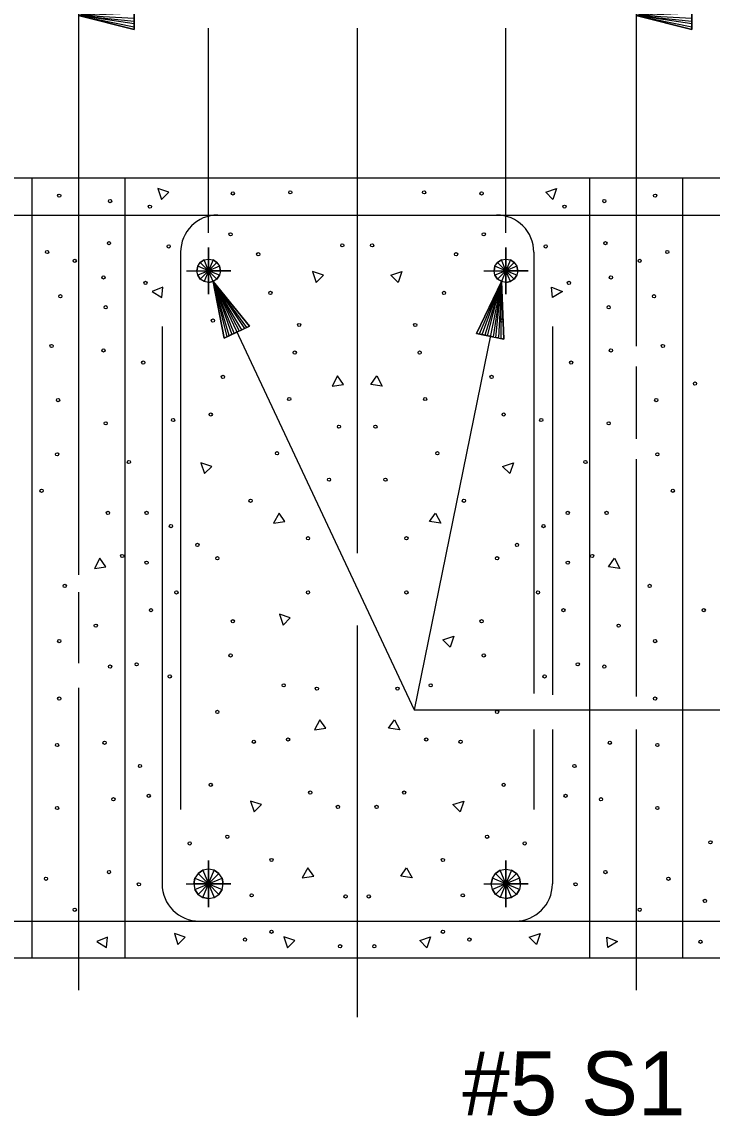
# Model space of a CAD drawing. Extents: x -60 to 66, y -3 to 77.
# Drawn here: x -36.714 to -35.166, y 37.436 to 39.89 of the extents above; entities that cross this region are included whole.
import ezdxf

# ---------------------------------------------------------------- set-up
doc = ezdxf.new("R2010")
doc.units = 0
for name, color, linetype in [('Dimension Lines', 7, 'Continuous'), ('Mis Center Lines', 7, 'Continuous'), ('Rebar Lines', 7, 'Continuous'), ('Sup Concrete Girder Lines', 7, 'Continuous'), ('Text', 7, 'Continuous')]:
    doc.layers.add(name, color=color, linetype=linetype)

msp = doc.modelspace()

# ---------------------------------------------------------------- linework, layer by layer
at = {"layer": 'Dimension Lines'}
for p, q in [((-36.2951, 39.4166), (-36.2951, 39.8755)), ((-35.6285, 39.4166), (-35.6285, 39.8755))]:
    msp.add_line(p, q, dxfattribs=at)
for points in [[(-36.4617, 39.9039), (-36.4617, 39.8976), (-36.5867, 39.9039), (-36.4617, 39.8914), (-36.4617, 39.8851), (-36.5867, 39.9039), (-36.4617, 39.8789), (-36.4617, 39.8726), (-36.5867, 39.9039), (-36.4617, 39.9351), (-36.4617, 39.9289), (-36.5867, 39.9039), (-36.4617, 39.9226), (-36.4617, 39.9164), (-36.5867, 39.9039), (-36.4617, 39.9101), (-36.4617, 39.8726), (-36.4617, 39.9351), (-36.5867, 39.9039), (-36.4617, 39.8726)], [(-35.2117, 39.9039), (-35.2117, 39.8976), (-35.3367, 39.9039), (-35.2117, 39.8914), (-35.2117, 39.8851), (-35.3367, 39.9039), (-35.2117, 39.8789), (-35.2117, 39.8726), (-35.3367, 39.9039), (-35.2117, 39.9351), (-35.2117, 39.9289), (-35.3367, 39.9039), (-35.2117, 39.9226), (-35.2117, 39.9164), (-35.3367, 39.9039), (-35.2117, 39.9101), (-35.2117, 39.8726), (-35.2117, 39.9351), (-35.3367, 39.9039), (-35.2117, 39.8726)], [(-36.3449, 39.3315), (-36.2951, 39.3315), (-36.2453, 39.3315), (-36.2951, 39.3315), (-36.2951, 39.3837), (-36.2951, 39.3315), (-36.2951, 39.2793), (-36.2951, 39.3315)], [(-35.6783, 39.3315), (-35.6285, 39.3315), (-35.5787, 39.3315), (-35.6285, 39.3315), (-35.6285, 39.3837), (-35.6285, 39.3315), (-35.6285, 39.2793), (-35.6285, 39.3315)], [(-36.2319, 39.194), (-36.2376, 39.1913), (-36.285, 39.3071), (-36.2432, 39.1886), (-36.2489, 39.186), (-36.285, 39.3071), (-36.2545, 39.1833), (-36.2602, 39.1807), (-36.285, 39.3071), (-36.2036, 39.2072), (-36.2093, 39.2046), (-36.285, 39.3071), (-36.2149, 39.2019), (-36.2206, 39.1993), (-36.285, 39.3071), (-36.2262, 39.1966), (-36.2602, 39.1807), (-36.2036, 39.2072), (-36.285, 39.3071), (-36.2602, 39.1807)], [(-36.285, 39.3071), (-35.8343, 38.3467), (-34.3298, 38.3467)], [(-35.6386, 39.3071), (-35.8343, 38.3467), (-34.3298, 38.3467)], [(-35.6636, 39.1846), (-35.6697, 39.1859), (-35.6386, 39.3071), (-35.6758, 39.1871), (-35.682, 39.1884), (-35.6386, 39.3071), (-35.6881, 39.1896), (-35.6942, 39.1909), (-35.6386, 39.3071), (-35.633, 39.1784), (-35.6391, 39.1796), (-35.6386, 39.3071), (-35.6452, 39.1809), (-35.6514, 39.1821), (-35.6386, 39.3071), (-35.6574, 39.1834), (-35.6942, 39.1909), (-35.633, 39.1784), (-35.6386, 39.3071), (-35.6942, 39.1909)], [(-36.3451, 37.9565), (-36.2953, 37.9565), (-36.2455, 37.9565), (-36.2953, 37.9565), (-36.2953, 38.0087), (-36.2953, 37.9565), (-36.2953, 37.9043), (-36.2953, 37.9565)], [(-35.6782, 37.9565), (-35.6284, 37.9565), (-35.5786, 37.9565), (-35.6284, 37.9565), (-35.6284, 38.0087), (-35.6284, 37.9565), (-35.6284, 37.9043), (-35.6284, 37.9565)]]:
    msp.add_lwpolyline(points, dxfattribs=at)
at = {"layer": 'Mis Center Lines'}
for p, q in [((-35.3368, 40.3711), (-35.3368, 39.1623)), ((-36.5868, 40.3554), (-36.5868, 38.6496)), ((-35.9618, 39.8755), (-35.9618, 38.6983)), ((-35.3368, 39.1168), (-35.3368, 38.9546)), ((-35.3368, 38.9092), (-35.3368, 38.3771)), ((-36.5868, 38.6107), (-36.5868, 38.4517)), ((-35.9618, 38.5361), (-35.9618, 37.6576)), ((-36.5868, 38.3966), (-36.5868, 37.7183)), ((-35.3368, 38.3025), (-35.3368, 37.7183))]:
    msp.add_line(p, q, dxfattribs=at)
at = {"layer": 'Rebar Lines'}
for p, q in [((-37.191, 39.4565), (-34.7326, 39.4565)), ((-36.3578, 39.3732), (-36.3578, 38.1232)), ((-35.5659, 39.3732), (-35.5659, 38.3836)), ((-36.3993, 39.2064), (-36.3993, 37.9564)), ((-35.5243, 39.2064), (-35.5243, 38.3804)), ((-35.5659, 38.3025), (-35.5659, 38.1232)), ((-35.5243, 38.3025), (-35.5243, 37.9564)), ((-37.2326, 37.8731), (-34.691, 37.8731))]:
    msp.add_line(p, q, dxfattribs=at)
for points in [[(-36.2951, 39.3579), (-36.285, 39.3559), (-36.2764, 39.3502), (-36.2707, 39.3416), (-36.2687, 39.3315), (-36.2707, 39.3214), (-36.2764, 39.3128), (-36.285, 39.3071), (-36.2951, 39.3051), (-36.3052, 39.3071), (-36.3138, 39.3128), (-36.3195, 39.3214), (-36.3216, 39.3315), (-36.3195, 39.3416), (-36.3138, 39.3502), (-36.3053, 39.3559), (-36.2951, 39.3579), (-36.2951, 39.3315), (-36.2951, 39.3051), (-36.285, 39.3071), (-36.2951, 39.3315), (-36.2764, 39.3128), (-36.2707, 39.3214), (-36.2951, 39.3315), (-36.2687, 39.3315), (-36.2707, 39.3416), (-36.2951, 39.3315), (-36.2764, 39.3502), (-36.285, 39.3559), (-36.2951, 39.3315), (-36.3053, 39.3559), (-36.3138, 39.3502), (-36.2951, 39.3315), (-36.3195, 39.3416), (-36.3216, 39.3315), (-36.2951, 39.3315), (-36.3195, 39.3214), (-36.3138, 39.3128), (-36.2951, 39.3315), (-36.3052, 39.3071)], [(-35.6285, 39.3579), (-35.6184, 39.3559), (-35.6098, 39.3502), (-35.6041, 39.3416), (-35.6021, 39.3315), (-35.6041, 39.3214), (-35.6098, 39.3128), (-35.6184, 39.3071), (-35.6285, 39.3051), (-35.6386, 39.3071), (-35.6472, 39.3128), (-35.653, 39.3214), (-35.655, 39.3315), (-35.653, 39.3416), (-35.6472, 39.3502), (-35.6387, 39.3559), (-35.6285, 39.3579), (-35.6285, 39.3315), (-35.6285, 39.3051), (-35.6184, 39.3071), (-35.6285, 39.3315), (-35.6098, 39.3128), (-35.6041, 39.3214), (-35.6285, 39.3315), (-35.6021, 39.3315), (-35.6041, 39.3416), (-35.6285, 39.3315), (-35.6098, 39.3502), (-35.6184, 39.3559), (-35.6285, 39.3315), (-35.6387, 39.3559), (-35.6472, 39.3502), (-35.6285, 39.3315), (-35.653, 39.3416), (-35.655, 39.3315), (-35.6285, 39.3315), (-35.653, 39.3214), (-35.6472, 39.3128), (-35.6285, 39.3315), (-35.6386, 39.3071)], [(-36.2953, 37.9895), (-36.3079, 37.987), (-36.3186, 37.9799), (-36.3258, 37.9692), (-36.3283, 37.9565), (-36.3258, 37.9439), (-36.3186, 37.9331), (-36.3079, 37.926), (-36.2953, 37.9235), (-36.2826, 37.926), (-36.2719, 37.9331), (-36.2647, 37.9439), (-36.2622, 37.9565), (-36.2647, 37.9692), (-36.2719, 37.9799), (-36.2826, 37.987), (-36.2953, 37.9895), (-36.2953, 37.9565), (-36.2953, 37.9235), (-36.3079, 37.926), (-36.2953, 37.9565), (-36.3186, 37.9331), (-36.3258, 37.9439), (-36.2953, 37.9565), (-36.3283, 37.9565), (-36.3258, 37.9692), (-36.2953, 37.9565), (-36.3186, 37.9799), (-36.3079, 37.987), (-36.2953, 37.9565), (-36.2826, 37.987), (-36.2719, 37.9799), (-36.2953, 37.9565), (-36.2647, 37.9692), (-36.2622, 37.9565), (-36.2953, 37.9565), (-36.2647, 37.9439), (-36.2719, 37.9331), (-36.2953, 37.9565), (-36.2826, 37.926)], [(-35.6284, 37.9895), (-35.6157, 37.987), (-35.605, 37.9799), (-35.5979, 37.9692), (-35.5954, 37.9565), (-35.5979, 37.9439), (-35.605, 37.9331), (-35.6157, 37.926), (-35.6284, 37.9235), (-35.641, 37.926), (-35.6518, 37.9331), (-35.6589, 37.9439), (-35.6615, 37.9565), (-35.6589, 37.9692), (-35.6518, 37.9799), (-35.6411, 37.987), (-35.6284, 37.9895), (-35.6284, 37.9565), (-35.6284, 37.9235), (-35.6157, 37.926), (-35.6284, 37.9565), (-35.605, 37.9331), (-35.5979, 37.9439), (-35.6284, 37.9565), (-35.5954, 37.9565), (-35.5979, 37.9692), (-35.6284, 37.9565), (-35.605, 37.9799), (-35.6157, 37.987), (-35.6284, 37.9565), (-35.6411, 37.987), (-35.6518, 37.9799), (-35.6284, 37.9565), (-35.6589, 37.9692), (-35.6615, 37.9565), (-35.6284, 37.9565), (-35.6589, 37.9439), (-35.6518, 37.9331), (-35.6284, 37.9565), (-35.641, 37.926)]]:
    msp.add_lwpolyline(points, dxfattribs=at)
for centre, start, end in [((-36.2745, 39.3732), 90, 180), ((-35.6492, 39.3732), 0, 90), ((-36.316, 37.9564), 180, 270), ((-35.6076, 37.9564), 270, 0)]:
    msp.add_arc(centre, 0.0833, start, end, dxfattribs=at)
at = {"layer": 'Sup Concrete Girder Lines'}
for p, q in [((-36.691, 39.5398), (-36.691, 37.7898)), ((-36.4826, 39.5398), (-36.4826, 37.7898)), ((-35.441, 39.5398), (-35.441, 37.7898)), ((-35.2326, 39.5398), (-35.2326, 37.7898))]:
    msp.add_line(p, q, dxfattribs=at)
for points in [[(-34.9592, 37.7898), (-37.3993, 37.7898), (-37.4618, 37.8523), (-37.4618, 38.9565), (-37.3993, 39.019), (-37.3993, 39.2585), (-37.4306, 39.2898), (-37.4306, 39.5398)], [(-36.7937, 39.5398), (-35.9619, 39.5398), (-34.4931, 39.5398), (-34.4931, 39.2898), (-34.5244, 39.2585), (-34.5243, 39.019), (-34.4618, 38.9565), (-34.4618, 37.8523), (-34.5243, 37.7898), (-34.8488, 37.7898)], [(-36.4009, 39.4914), (-36.3845, 39.5077), (-36.409, 39.5158), (-36.4009, 39.4914)], [(-35.5229, 39.4914), (-35.5392, 39.5077), (-35.5147, 39.5158), (-35.5229, 39.4914)], [(-36.0538, 39.3054), (-36.0374, 39.3218), (-36.0619, 39.3299), (-36.0538, 39.3054)], [(-35.8699, 39.3054), (-35.8863, 39.3218), (-35.8618, 39.3299), (-35.8699, 39.3054)], [(-36.3998, 39.2716), (-36.3979, 39.2945), (-36.4218, 39.2851), (-36.3998, 39.2716)], [(-35.5239, 39.2716), (-35.5259, 39.2945), (-35.5019, 39.2851), (-35.5239, 39.2716)], [(-35.9925, 39.0768), (-36.0058, 39.0957), (-36.018, 39.0731), (-35.9925, 39.0768)], [(-35.9312, 39.0768), (-35.918, 39.0957), (-35.9057, 39.0731), (-35.9312, 39.0768)], [(-36.3042, 38.8766), (-36.2879, 38.8929), (-36.3123, 38.901), (-36.3042, 38.8766)], [(-35.6195, 38.8766), (-35.6359, 38.8929), (-35.6114, 38.901), (-35.6195, 38.8766)], [(-36.1239, 38.7694), (-36.1371, 38.7883), (-36.1494, 38.7657), (-36.1239, 38.7694)], [(-35.7999, 38.7694), (-35.7866, 38.7883), (-35.7744, 38.7657), (-35.7999, 38.7694)], [(-36.5255, 38.6678), (-36.5387, 38.6867), (-36.551, 38.6641), (-36.5255, 38.6678)], [(-35.3983, 38.6678), (-35.385, 38.6867), (-35.3728, 38.6641), (-35.3983, 38.6678)], [(-36.1282, 38.5369), (-36.1118, 38.5533), (-36.1363, 38.5614), (-36.1282, 38.5369)], [(-35.7534, 38.4873), (-35.7698, 38.5037), (-35.7453, 38.5118), (-35.7534, 38.4873)], [(-36.0321, 38.3059), (-36.0454, 38.3248), (-36.0577, 38.3021), (-36.0321, 38.3059)], [(-35.8916, 38.3059), (-35.8783, 38.3248), (-35.8661, 38.3021), (-35.8916, 38.3059)], [(-36.1927, 38.118), (-36.1763, 38.1343), (-36.2008, 38.1424), (-36.1927, 38.118)], [(-35.7311, 38.118), (-35.7474, 38.1343), (-35.723, 38.1424), (-35.7311, 38.118)], [(-36.0594, 37.9737), (-36.0727, 37.9926), (-36.0849, 37.9699), (-36.0594, 37.9737)], [(-35.8643, 37.9737), (-35.851, 37.9926), (-35.8388, 37.9699), (-35.8643, 37.9737)], [(-36.3637, 37.8205), (-36.3473, 37.8369), (-36.3718, 37.845), (-36.3637, 37.8205)], [(-35.5601, 37.8205), (-35.5764, 37.8369), (-35.5519, 37.845), (-35.5601, 37.8205)], [(-36.5238, 37.814), (-36.5218, 37.8369), (-36.5458, 37.8274), (-36.5238, 37.814)], [(-36.1183, 37.8131), (-36.1019, 37.8294), (-36.1264, 37.8376), (-36.1183, 37.8131)], [(-35.8055, 37.8131), (-35.8218, 37.8294), (-35.7973, 37.8376), (-35.8055, 37.8131)], [(-35.3999, 37.814), (-35.4019, 37.8369), (-35.378, 37.8274), (-35.3999, 37.814)]]:
    msp.add_lwpolyline(points, dxfattribs=at)
for centre in [(-36.2407, 39.505), (-36.1118, 39.5074), (-35.812, 39.5074), (-35.6831, 39.505), (-36.6299, 39.5), (-36.5159, 39.4877), (-35.4079, 39.4877), (-35.2939, 39.5), (-36.4266, 39.4753), (-35.4971, 39.4753), (-36.2457, 39.4133), (-35.6781, 39.4133), (-36.5183, 39.3934), (-36.3845, 39.386), (-35.9953, 39.3885), (-35.9285, 39.3885), (-35.5393, 39.386), (-35.4054, 39.3934), (-36.6571, 39.3736), (-36.1837, 39.3686), (-35.7401, 39.3686), (-35.2666, 39.3736), (-36.5952, 39.3538), (-35.3285, 39.3538), (-36.5307, 39.3166), (-35.393, 39.3166), (-36.4365, 39.3042), (-35.4872, 39.3042), (-36.6274, 39.2744), (-36.1564, 39.2819), (-35.7673, 39.2819), (-35.2964, 39.2744), (-36.5258, 39.2497), (-35.398, 39.2497), (-36.2853, 39.2199), (-36.092, 39.21), (-35.8318, 39.21), (-35.6384, 39.2199), (-36.6472, 39.1629), (-35.2765, 39.1629), (-36.5307, 39.153), (-36.1019, 39.148), (-35.8219, 39.148), (-35.393, 39.153), (-36.4415, 39.1257), (-35.4822, 39.1257), (-36.263, 39.0935), (-35.6607, 39.0935), (-35.2046, 39.0786), (-36.6324, 39.0414), (-36.1143, 39.0439), (-35.8095, 39.0439), (-35.2914, 39.0414), (-36.5258, 38.9894), (-36.3746, 38.9968), (-36.2903, 39.0092), (-35.6335, 39.0092), (-35.5492, 38.9968), (-35.398, 38.9894), (-36.0027, 38.9819), (-35.921, 38.9819), (-36.6348, 38.9199), (-36.1416, 38.9224), (-35.7822, 38.9224), (-35.2889, 38.9199), (-36.4737, 38.9026), (-35.4501, 38.9026), (-36.0251, 38.863), (-35.8987, 38.863), (-36.6695, 38.8381), (-35.2542, 38.8381), (-36.201, 38.8158), (-35.7227, 38.8158), (-36.5208, 38.7886), (-36.4341, 38.7886), (-35.4897, 38.7886), (-35.4029, 38.7886), (-36.3795, 38.7589), (-35.5442, 38.7589), (-36.0721, 38.7316), (-35.8516, 38.7316), (-36.32, 38.7167), (-35.6037, 38.7167), (-36.4886, 38.6919), (-36.4341, 38.677), (-36.2754, 38.6869), (-35.6483, 38.6869), (-35.4897, 38.677), (-35.4352, 38.6919), (-36.6175, 38.6249), (-35.3062, 38.6249), (-36.3671, 38.6101), (-36.0721, 38.6101), (-35.8516, 38.6101), (-35.5566, 38.6101), (-36.4241, 38.5704), (-35.4996, 38.5704), (-35.1848, 38.5704), (-36.5481, 38.5357), (-36.2407, 38.5456), (-35.6831, 38.5456), (-35.3757, 38.5357), (-36.6299, 38.501), (-35.2939, 38.501), (-36.4564, 38.449), (-36.2457, 38.4688), (-35.6781, 38.4688), (-35.4674, 38.449), (-36.5159, 38.444), (-35.4079, 38.444), (-36.382, 38.4217), (-36.1267, 38.4019), (-35.7971, 38.4019), (-35.5418, 38.4217), (-36.0523, 38.3944), (-35.8715, 38.3944), (-36.6299, 38.3721), (-35.2939, 38.3721), (-36.2754, 38.3423), (-35.6483, 38.3423), (-36.1168, 38.2804), (-35.807, 38.2804), (-36.6348, 38.268), (-36.5283, 38.273), (-36.1936, 38.2754), (-35.7302, 38.2754), (-35.3955, 38.273), (-35.2889, 38.268), (-36.4489, 38.2209), (-35.4748, 38.2209), (-36.2903, 38.1787), (-36.0672, 38.1614), (-35.8566, 38.1614), (-35.6335, 38.1787), (-36.5084, 38.1465), (-36.4291, 38.154), (-35.4946, 38.154), (-35.4153, 38.1465), (-36.6348, 38.1267), (-36.0052, 38.1292), (-35.9185, 38.1292), (-35.2889, 38.1267), (-36.2531, 38.0622), (-35.6707, 38.0622), (-36.3374, 38.0473), (-35.5864, 38.0473), (-35.1699, 38.0498), (-36.154, 38.0102), (-35.7698, 38.0102), (-36.5183, 37.9829), (-35.4054, 37.9829), (-36.6596, 37.968), (-35.2641, 37.968), (-36.4514, 37.9556), (-35.4723, 37.9556), (-36.1985, 37.9309), (-35.9879, 37.9284), (-35.9359, 37.9284), (-35.7252, 37.9309), (-35.1823, 37.9184), (-36.5952, 37.8986), (-35.3285, 37.8986), (-36.154, 37.8491), (-35.7698, 37.8491), (-36.2134, 37.8317), (-36.0003, 37.8168), (-35.9235, 37.8168), (-35.7103, 37.8317), (-35.1922, 37.8267)]:
    msp.add_circle(centre, 0.00364, dxfattribs=at)

# ---------------------------------------------------------------- texts
at = {"layer": 'Text'}
msp.add_text('#5 S1', height=0.14302, dxfattribs=at).set_placement((-35.7259, 37.4378))

doc.saveas('drawing.dxf')
